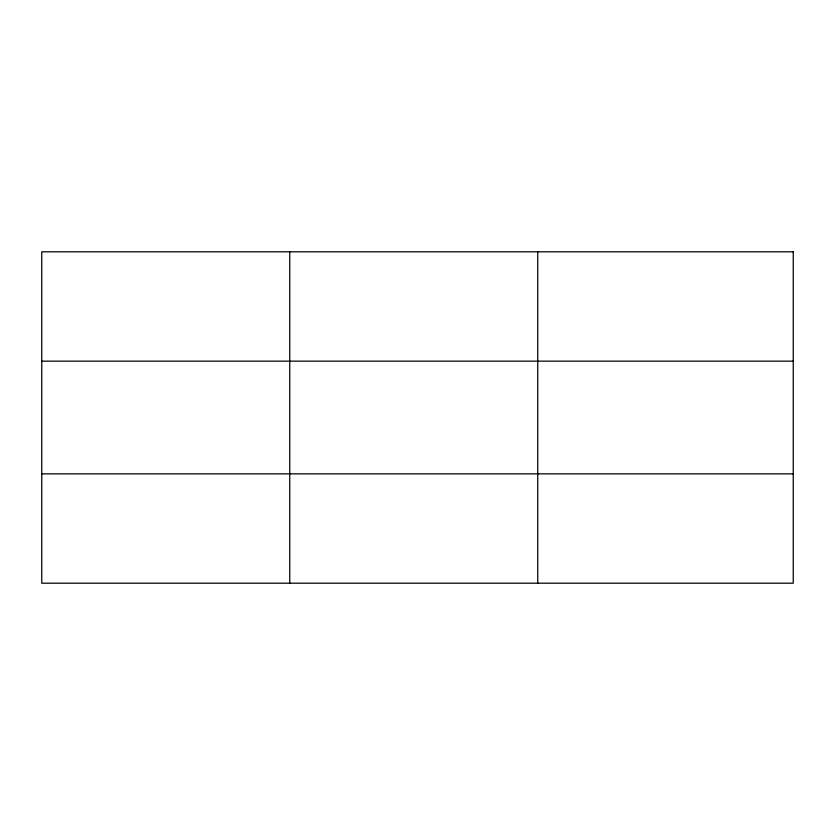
<?xml version="1.0" encoding="UTF-8"?>
<svg xmlns="http://www.w3.org/2000/svg" width="835" height="835" viewBox="0 0 835 835"><rect width="100%" height="100%" fill="white"/><g stroke="black" fill="none" stroke-linecap="round" stroke-linejoin="round"><path stroke-width="1.25" d="M289.745 251.805L289.745 583.195M537.74 251.805L537.74 583.195M41.75 361.158L793.25 361.158M41.75 473.842L793.25 473.842M793.25 251.805L793.25 583.195L41.75 583.195L41.75 251.805L793.25 251.805"/></g></svg>
